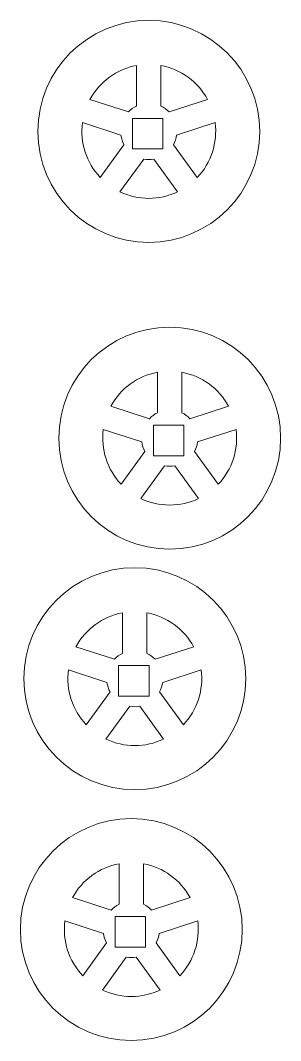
# Model space of a CAD drawing. Header units: millimetres. Extents: x -3396 to 75, y -180 to 2055.
# Drawn here: x -1714.4 to -1671.8, y 1695.8 to 1862.9 of the extents above; entities that cross this region are included whole.
import ezdxf

# ---------------------------------------------------------------- set-up
doc = ezdxf.new("R2010")
doc.units = ezdxf.units.MM

msp = doc.modelspace()

# ---------------------------------------------------------------- linework, layer by layer
at = {"color": 7, "linetype": 'Continuous', "lineweight": 15}
for p, q in [((-1695.4, 1848.89), (-1695.4, 1855.53)), ((-1691.4, 1848.89), (-1691.4, 1855.53)), ((-1696.73, 1847.92), (-1703.04, 1849.97)), ((-1690.07, 1847.92), (-1683.76, 1849.97)), ((-1691.08, 1846.86), (-1696.08, 1846.86)), ((-1696.08, 1846.86), (-1696.08, 1841.86)), ((-1691.08, 1841.86), (-1691.08, 1846.86)), ((-1697.96, 1844.12), (-1704.28, 1846.17)), ((-1688.84, 1844.12), (-1682.52, 1846.17)), ((-1697.46, 1842.56), (-1701.36, 1837.19)), ((-1696.08, 1841.86), (-1691.08, 1841.86)), ((-1689.35, 1842.56), (-1685.44, 1837.19)), ((-1694.22, 1840.21), (-1698.13, 1834.84)), ((-1692.58, 1840.21), (-1688.68, 1834.84)), ((-1691.97, 1798.63), (-1691.97, 1805.27)), ((-1687.98, 1805.27), (-1687.98, 1798.63)), ((-1699.62, 1799.72), (-1693.3, 1797.67)), ((-1686.65, 1797.67), (-1680.33, 1799.72)), ((-1694.54, 1793.87), (-1700.85, 1795.92)), ((-1687.65, 1796.61), (-1692.65, 1796.61)), ((-1692.65, 1796.61), (-1692.65, 1791.61)), ((-1687.65, 1791.61), (-1687.65, 1796.61)), ((-1679.1, 1795.92), (-1685.41, 1793.87)), ((-1697.93, 1786.93), (-1694.03, 1792.3)), ((-1685.92, 1792.3), (-1682.02, 1786.93)), ((-1692.65, 1791.61), (-1687.65, 1791.61)), ((-1690.8, 1789.96), (-1694.7, 1784.58)), ((-1685.25, 1784.58), (-1689.15, 1789.96)), ((-1697.68, 1759.23), (-1697.68, 1765.87)), ((-1693.69, 1765.87), (-1693.69, 1759.23)), ((-1705.33, 1760.32), (-1699.01, 1758.26)), ((-1692.36, 1758.26), (-1686.04, 1760.32)), ((-1693.36, 1757.21), (-1698.36, 1757.21)), ((-1698.36, 1757.21), (-1698.36, 1752.21)), ((-1693.36, 1752.21), (-1693.36, 1757.21)), ((-1700.25, 1754.46), (-1706.56, 1756.51)), ((-1684.81, 1756.51), (-1691.12, 1754.46)), ((-1703.64, 1747.53), (-1699.74, 1752.9)), ((-1698.36, 1752.21), (-1693.36, 1752.21)), ((-1691.63, 1752.9), (-1687.73, 1747.53)), ((-1696.51, 1750.55), (-1700.41, 1745.18)), ((-1690.96, 1745.18), (-1694.86, 1750.55)), ((-1698.25, 1718.11), (-1698.25, 1724.75)), ((-1694.26, 1724.75), (-1694.26, 1718.11)), ((-1705.9, 1719.2), (-1699.58, 1717.15)), ((-1692.93, 1717.15), (-1686.61, 1719.2)), ((-1700.82, 1713.35), (-1707.13, 1715.4)), ((-1693.93, 1716.09), (-1698.93, 1716.09)), ((-1698.93, 1716.09), (-1698.93, 1711.09)), ((-1693.93, 1711.09), (-1693.93, 1716.09)), ((-1685.38, 1715.4), (-1691.69, 1713.35)), ((-1704.21, 1706.41), (-1700.31, 1711.78)), ((-1692.2, 1711.78), (-1688.3, 1706.41)), ((-1698.93, 1711.09), (-1693.93, 1711.09)), ((-1697.08, 1709.44), (-1700.98, 1704.06)), ((-1691.53, 1704.06), (-1695.44, 1709.44))]:
    msp.add_line(p, q, dxfattribs=at)
for centre in [(-1693.4, 1844.74), (-1689.97, 1794.49), (-1695.69, 1755.08), (-1696.26, 1713.97)]:
    msp.add_circle(centre, 18.18, dxfattribs=at)
for centre, radius, start, end in [((-1693.4, 1844.74), 10.97, 100.4949, 151.5051), ((-1693.4, 1844.74), 10.97, 28.4949, 79.5051), ((-1693.4, 1844.74), 4.6, 115.7306, 136.2694), ((-1693.4, 1844.74), 4.6, 43.7306, 64.2694), ((-1693.4, 1844.74), 10.97, 172.4949, 223.5051), ((-1693.4, 1844.74), 10.97, 316.4949, 7.5051), ((-1693.4, 1844.74), 4.6, 187.7306, 208.2694), ((-1693.4, 1844.74), 4.6, 331.7306, 352.2694), ((-1693.4, 1844.74), 4.6, 259.7306, 280.2694), ((-1693.4, 1844.74), 10.97, 244.4949, 295.5051), ((-1689.97, 1794.49), 10.97, 100.4949, 151.5051), ((-1689.97, 1794.49), 10.97, 28.4949, 79.5051), ((-1689.97, 1794.49), 4.6, 115.7306, 136.2694), ((-1689.97, 1794.49), 4.6, 43.7306, 64.2694), ((-1689.97, 1794.49), 10.97, 172.4949, 223.5051), ((-1689.97, 1794.49), 10.97, 316.4949, 7.5051), ((-1689.97, 1794.49), 4.6, 187.7306, 208.2694), ((-1689.97, 1794.49), 4.6, 331.7306, 352.2694), ((-1689.97, 1794.49), 4.6, 259.7306, 280.2694), ((-1689.97, 1794.49), 10.97, 244.4949, 295.5051), ((-1695.69, 1755.08), 10.97, 100.4949, 151.5051), ((-1695.69, 1755.08), 10.97, 28.4949, 79.5051), ((-1695.69, 1755.08), 4.6, 115.7306, 136.2694), ((-1695.69, 1755.08), 4.6, 43.7306, 64.2694), ((-1695.69, 1755.08), 10.97, 172.4949, 223.5051), ((-1695.69, 1755.08), 10.97, 316.4949, 7.5051), ((-1695.69, 1755.08), 4.6, 187.7306, 208.2694), ((-1695.69, 1755.08), 4.6, 331.7306, 352.2694), ((-1695.69, 1755.08), 4.6, 259.7306, 280.2694), ((-1695.69, 1755.08), 10.97, 244.4949, 295.5051), ((-1696.26, 1713.97), 10.97, 100.4949, 151.5051), ((-1696.26, 1713.97), 10.97, 28.4949, 79.5051), ((-1696.26, 1713.97), 4.6, 115.7306, 136.2694), ((-1696.26, 1713.97), 4.6, 43.7306, 64.2694), ((-1696.26, 1713.97), 10.97, 172.4949, 223.5051), ((-1696.26, 1713.97), 10.97, 316.4949, 7.5051), ((-1696.26, 1713.97), 4.6, 187.7306, 208.2694), ((-1696.26, 1713.97), 4.6, 331.7306, 352.2694), ((-1696.26, 1713.97), 4.6, 259.7306, 280.2694), ((-1696.26, 1713.97), 10.97, 244.4949, 295.5051)]:
    msp.add_arc(centre, radius, start, end, dxfattribs=at)

doc.saveas('drawing.dxf')
